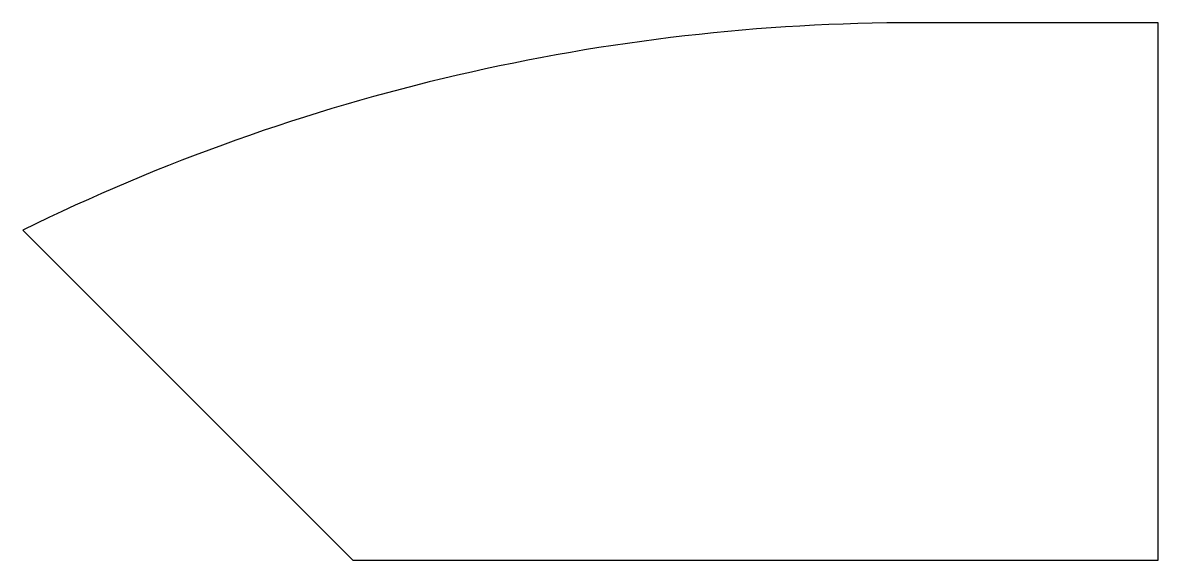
# Model space of a CAD drawing. Extents: x 3322 to 3491, y 5772 to 5852.
import ezdxf

# ---------------------------------------------------------------- set-up
doc = ezdxf.new("R2010")
doc.units = 0
doc.layers.get('0').update_dxf_attribs({"linetype": 'CONTINUOUS'})

msp = doc.modelspace()

# ---------------------------------------------------------------- linework, layer by layer
at = {"linetype": 'CONTINUOUS'}
for p, q in [((3491.41, 5851.82), (3455.16, 5851.82)), ((3491.41, 5771.5), (3491.41, 5851.82)), ((3321.68, 5820.83), (3371.02, 5771.5)), ((3371.02, 5771.5), (3491.41, 5771.5))]:
    msp.add_line(p, q, dxfattribs=at)
msp.add_arc((3455.17, 5548.83), 302.99, 90.0014, 116.1401, dxfattribs=at)

doc.saveas('drawing.dxf')
